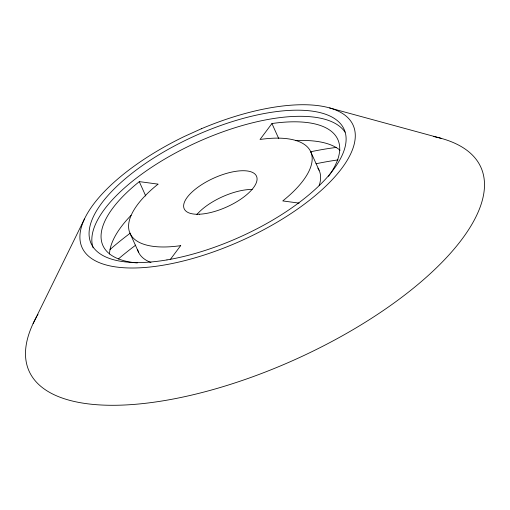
<?xml version="1.0" encoding="UTF-8"?>
<svg xmlns="http://www.w3.org/2000/svg" width="510" height="510" viewBox="0 0 510 510"><rect width="100%" height="100%" fill="white"/><g stroke="black" fill="none" stroke-linecap="round" stroke-linejoin="round"><path stroke-width="0.76" d="M33.105 323.595L84.45 218.988M170.225 259.59L180.699 245.578M328.472 176.32A128.871 51.389 -24.3 0 0 271.938 123.547L260.036 139.472A99.131 39.531 -24.3 0 1 282.763 200.927L299.14 203.127M157.972 184.123L139.255 181.611L145.764 196.018M329.549 107.916L441.596 138.465M310.673 151.636L319.107 170.308M271.938 123.547L278.747 138.631M130.063 233.414L138.522 252.15M433.596 136.521A247.828 98.825 -24.3 0 1 296.457 358.938A247.828 98.825 -24.3 0 1 36.841 316.321M37.217 315.652A247.828 98.825 -24.3 0 1 37.989 314.313M93.158 247.847A138.784 55.341 -24.3 0 1 195.553 142.978A138.784 55.341 -24.3 0 1 345.053 132.166M180.725 245.641A99.131 39.531 -24.3 0 1 157.998 184.186M137.317 262.95A128.871 51.389 -24.3 0 1 139.287 181.675M109.491 254.037A128.871 51.389 -24.3 0 1 131.102 215.303M295.794 140.664A128.871 51.389 -24.3 0 1 340.074 150.233M110.052 249.505A203.745 81.243 -24.3 0 1 130.318 233.127M310.622 151.776A203.745 81.243 -24.3 0 1 336.402 147.416M118.345 258.991A203.745 81.243 -24.3 0 1 135.73 245.112M316.034 163.761A203.745 81.243 -24.3 0 1 338.034 159.91M317.883 168.134A99.131 39.531 -24.3 0 1 319.139 185.634M150.966 262.484A99.131 39.531 -24.3 0 1 137.655 249.811M196.885 214.538A39.652 15.81 -24.3 0 1 252.208 189.465M201.272 128.794L184.263 136.508A148.697 59.294 -24.3 0 0 114.623 266.755A148.697 59.294 -24.3 0 0 346.322 161.753A148.697 59.294 -24.3 0 0 201.272 128.794M199.506 214.219A39.652 15.81 -24.3 0 0 256.957 180.4A39.652 15.81 -24.3 0 0 204.599 182.867A39.652 15.81 -24.3 0 0 199.506 214.219M166.968 259.915A138.784 55.335 -24.3 0 0 345.206 132.351A138.784 55.335 -24.3 0 0 140.594 166.846A138.784 55.335 -24.3 0 0 166.968 259.915"/></g></svg>
